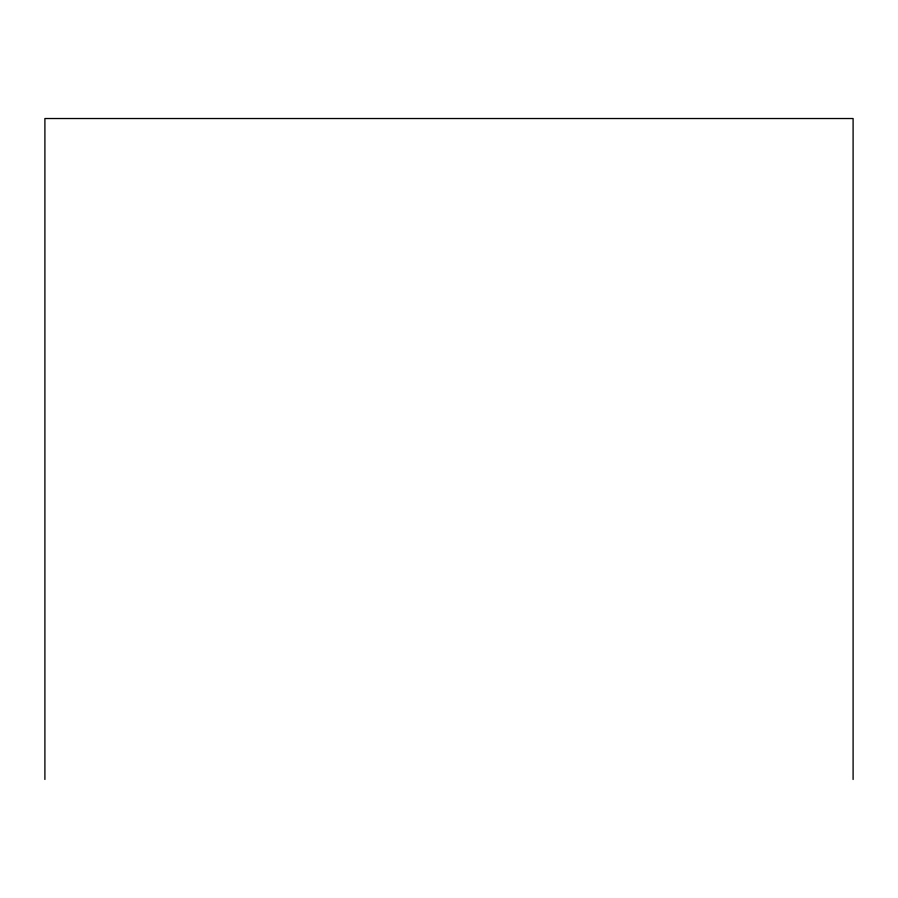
<?xml version="1.0" encoding="UTF-8"?>
<svg xmlns="http://www.w3.org/2000/svg" width="898" height="898" viewBox="0 0 898 898"><rect width="100%" height="100%" fill="white"/><g stroke="black" fill="none" stroke-linecap="round" stroke-linejoin="round"><path stroke-width="1.35" d="M853.1 779.475L853.1 118.525L44.9 118.525L44.9 779.475"/></g></svg>
